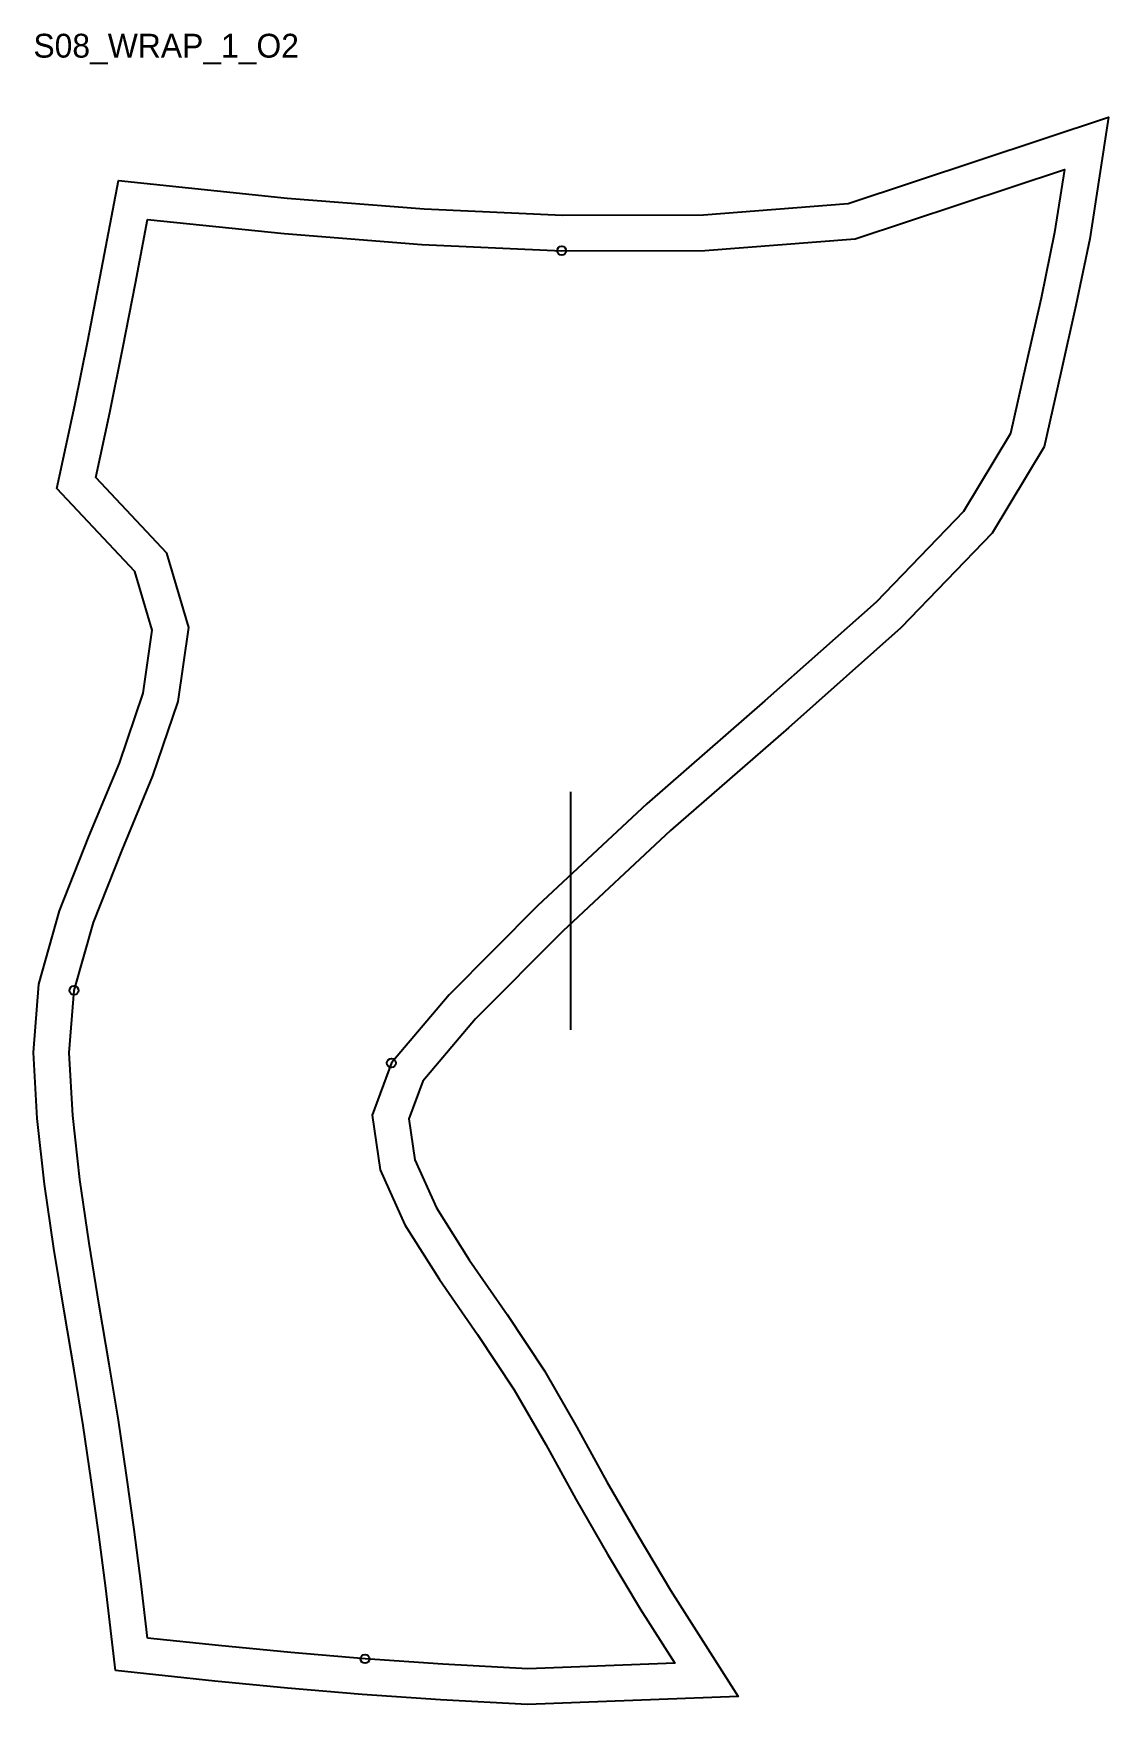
# Model space of a CAD drawing. Header units: millimetres. Extents: x -38 to 323, y -22 to 539.
import ezdxf

# ---------------------------------------------------------------- set-up
doc = ezdxf.new("R2010")
doc.units = ezdxf.units.MM
for name, color, linetype in [('CUT', 1, 'Continuous'), ('GRAIN', 3, 'Continuous'), ('ID', 7, 'Continuous'), ('NOTCH', 2, 'Continuous'), ('SEAM', 5, 'Continuous')]:
    doc.layers.add(name, color=color, linetype=linetype)

msp = doc.modelspace()

# ---------------------------------------------------------------- linework, layer by layer
at = {"layer": 'CUT'}
msp.add_lwpolyline([(-10.8, -10.92), (-14.04, 16.7), (-16.38, 34.79), (-18.93, 53), (-21.66, 71.32), (-24.69, 90), (-28.06, 109.83), (-31.47, 130.79), (-34.61, 152.47), (-37.08, 174.45), (-38.34, 196.67), (-36.57, 219.63), (-29.54, 244.2), (-19.69, 269.16), (-9.46, 293.83), (-1.45, 317.38), (1.57, 338.51), (-4.22, 358.24), (-30.44, 386.13), (-24.42, 414.04), (-20.09, 435.71), (-15.87, 457.27), (-9.72, 489.49), (46.93, 483.64), (92.89, 480.02), (139.39, 477.93), (186.75, 478.05), (235.32, 481.83), (322.84, 510.81), (316.5, 469.89), (311.88, 447.52), (306.76, 424.88), (301.16, 400.07), (283.7, 371.04), (253.04, 339.28), (215.26, 305.75), (175.73, 271.23), (139.46, 237.43), (110.22, 207.95), (92.46, 187.01), (87.79, 174.33), (89.8, 160.63), (97.05, 144.48), (108.04, 127.04), (120.76, 108.68), (133.34, 89.68), (144.2, 70.85), (154.33, 52.5), (164.81, 34.27), (175.68, 16.08), (198.45, -19.69), (127.68, -22.36), (98.42, -20.82), (72.14, -18.97), (47.04, -16.84), (22.64, -14.47), (-10.8, -10.92)], close=True, dxfattribs=at)
at = {"layer": 'GRAIN'}
msp.add_line((142.25, 204.23), (142.25, 284.23), dxfattribs=at)
at = {"layer": 'NOTCH'}
for centre in [(139.13, 465.93), (-24.7, 217.5), (81.93, 193.15), (73.07, -7)]:
    msp.add_circle(centre, 1.5, dxfattribs=at)
at = {"layer": 'SEAM'}
msp.add_lwpolyline([(0, 0), (-2.13, 18.17), (-4.48, 36.4), (-7.05, 54.72), (-9.8, 73.17), (-12.85, 91.97), (-16.23, 111.8), (-19.61, 132.61), (-22.71, 153.99), (-25.12, 175.46), (-26.31, 196.55), (-24.7, 217.5), (-18.16, 240.34), (-8.56, 264.66), (1.77, 289.6), (10.28, 314.57), (13.82, 339.4), (6.49, 364.37), (-17.38, 389.76), (-12.67, 411.6), (-8.32, 433.38), (-4.09, 455), (0, 476.42), (45.84, 471.69), (92.15, 468.05), (139.13, 465.93), (187.23, 466.06), (237.71, 469.98), (307.98, 493.25), (304.69, 472.03), (300.15, 450.06), (295.05, 427.52), (289.88, 404.6), (274.12, 378.39), (244.73, 347.95), (207.34, 314.76), (167.69, 280.14), (131.11, 246.05), (101.37, 216.07), (81.93, 193.15), (75.48, 175.61), (78.17, 157.24), (86.45, 138.79), (98.03, 120.42), (110.82, 101.95), (123.13, 83.36), (133.75, 64.95), (143.88, 46.61), (154.46, 28.2), (165.47, 9.77), (177.1, -8.49), (127.77, -10.35), (99.15, -8.84), (73.07, -7), (48.13, -4.89), (23.85, -2.53)], close=True, dxfattribs=at)

# ---------------------------------------------------------------- texts
at = {"layer": 'ID'}
msp.add_text('S08_WRAP_1_O2', height=8, dxfattribs=at).set_placement((-38.34, 530.81))

doc.saveas('drawing.dxf')
